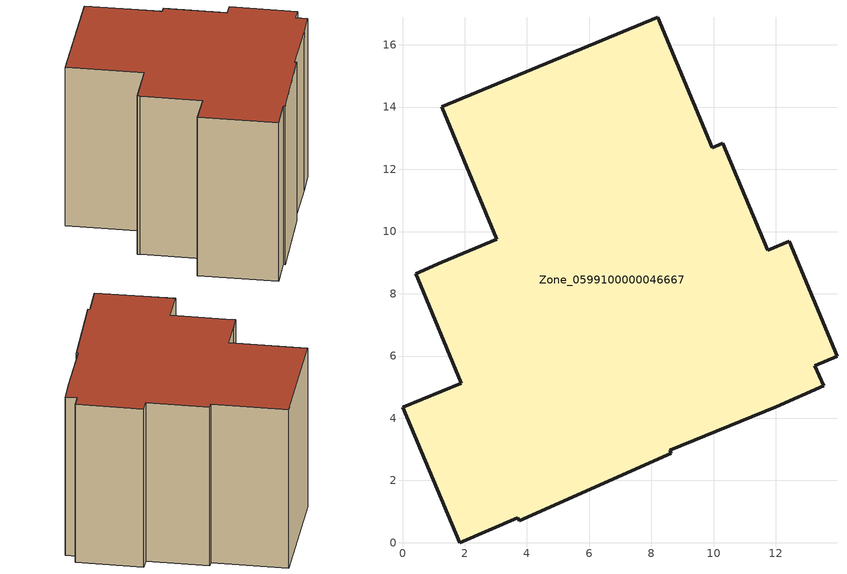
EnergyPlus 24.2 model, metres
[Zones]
Zone_0599100000046667
 floor ground (C_G): 0.43,8.65 1.26,9.01 3.02,9.76 1.25,14.01 8.2,16.88 9.95,12.69 10.29,12.83 11.73,9.4 12.43,9.69 13.96,6 13.25,5.69 13.54,5.05 12.02,4.37 8.59,2.96 8.63,2.87 3.75,0.7 3.7,0.81 1.84,0 0,4.35 1.89,5.13 0.48,8.5 z0
 wall outside (C_F): 13.96,6 12.43,9.69 11.73,9.4 10.29,12.83 9.95,12.69 8.2,16.88 1.25,14.01 3.02,9.76 1.26,9.01 0.43,8.65 0.48,8.5 1.89,5.13 0,4.35 1.84,0 3.7,0.81 3.75,0.7 8.63,2.87 8.59,2.96 12.02,4.37 13.54,5.05 13.25,5.69 13.96,6 z0:10.38
 roof outside (C_R): 1.26,9.01 0.43,8.65 0.48,8.5 1.89,5.13 0,4.35 1.84,0 3.7,0.81 3.75,0.7 8.63,2.87 8.59,2.96 12.02,4.37 13.54,5.05 13.25,5.69 13.96,6 12.43,9.69 11.73,9.4 10.29,12.83 9.95,12.69 8.2,16.88 1.25,14.01 3.02,9.76 z10.38
[BUILDING]
Pand.0599100000046667: North Axis=0; Terrain=City; Loads Convergence Tolerance Value=0.04; Temperature Convergence Tolerance Value=0.4; Solar Distribution=FullExterior; Maximum Number of Warmup Days=25; Minimum Number of Warmup Days=1
[Site:Location]
Rotterdam.The.Hague.AP_ZH_NLD Design_Conditions: Latitude=51.96; Longitude=4.45; Time Zone=1; Elevation=-4.5
[SITE:GROUNDTEMPERATURE:BUILDINGSURFACE]
18, 18, 18, 18, 18, 18, 18, 18, 18, 18, 18, 18
[MATERIAL] Thermal Absorptance=0.9; Solar Absorptance=0.7; Visible Absorptance=0.7
Name | Roughness | Thickness | Conductivity | Density | Specific Heat
G.D.1965 | MediumSmooth | 0.15 | 1 | 540 | 1210
F.D.1965 | Rough | 0.3 | 0.857143 | 1920 | 840
R.D.1965 | MediumRough | 0.2 | 0.08 | 1500 | 1000
[CONSTRUCTION]
C_G: G.D.1965
C_F: F.D.1965
C_R: R.D.1965
[ZONE]
Zone_0599100000046667: Type=1; Multiplier=1; Ceiling Height=Autocalculate; Volume=Autocalculate; Floor Area=autocalculate; Part of Total Floor Area=Yes
[ZONEINFILTRATION:DESIGNFLOWRATE]
Infil_Zone_0599100000046667: Zone or ZoneList or Space or SpaceList=Zone_0599100000046667; Schedule=AlwaysOn; Design Flow Rate Calculation Method=Flow/Area; Flow Rate per Floor Area=0.0042; Constant Term Coefficient=1; Temperature Term Coefficient=0; Velocity Term Coefficient=0; Velocity Squared Term Coefficient=0
[HVACTEMPLATE:ZONE:IDEALLOADSAIRSYSTEM]
Zone_0599100000046667: Maximum Heating Supply Air Temperature=50; Minimum Cooling Supply Air Temperature=13; Maximum Heating Supply Air Humidity Ratio=0.0156; Minimum Cooling Supply Air Humidity Ratio=0.0077; Heating Limit=NoLimit; Cooling Limit=NoLimit; Dehumidification Control Type=ConstantSensibleHeatRatio; Cooling Sensible Heat Ratio=0.7; Dehumidification Setpoint=60; Humidification Control Type=None; Humidification Setpoint=30; Outdoor Air Method=None; Outdoor Air Flow Rate per Person=0.00944; Outdoor Air Flow Rate per Zone Floor Area=0; Outdoor Air Flow Rate per Zone=0; Demand Controlled Ventilation Type=None; Outdoor Air Economizer Type=NoEconomizer; Heat Recovery Type=None; Sensible Heat Recovery Effectiveness=0.7; Latent Heat Recovery Effectiveness=0.65
[ZONECONTROL:THERMOSTAT]
ThermostatControl_Zone_0599100000046667: Zone or ZoneList=Zone_0599100000046667; Control Type Schedule=DualSetpointControlType; Control 1=Thermostat_Zone_0599100000046667; Temperature Difference Between Cutout And Setpoint=0
[THERMOSTATSETPOINT:DUALSETPOINT]
Thermostat_Zone_0599100000046667: Heating Setpoint Temperature Schedule=HeatingSetpoint_Zone_0599100000046667; Cooling Setpoint Temperature Schedule=CoolingSetpoint_Zone_0599100000046667
[SCHEDULE:COMPACT]
HeatingSetpoint_Zone_0599100000046667: Through: 12/31, For: AllDays, Until: 24:00, 21
CoolingSetpoint_Zone_0599100000046667: Through: 12/31, For: AllDays, Until: 24:00, 24
DualSetpointControlType: Through: 12/31, For: AllDays, Until: 24:00, 4
AlwaysOn: Through: 12/31, For: AllDays, Until: 24:00, 1
